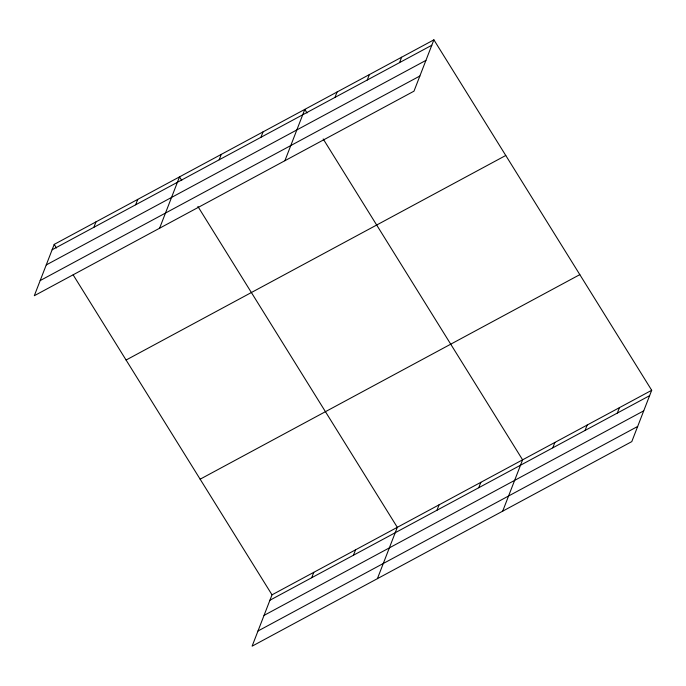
<?xml version="1.0" encoding="UTF-8"?>
<svg xmlns="http://www.w3.org/2000/svg" width="686" height="686" viewBox="0 0 686 686"><rect width="100%" height="100%" fill="white"/><g stroke="black" fill="none" stroke-linecap="round" stroke-linejoin="round"><path stroke-width="1.03" d="M433.895 39.831L54.211 244.388L34.3 295.726L413.984 91.169L433.895 39.831L651.7 390.274L631.789 441.613L252.105 646.169L272.016 594.831L651.7 390.274M93.879 227.298L95.98 221.887M135.648 204.797L137.74 199.386M159.598 228.224L179.509 176.885L181.739 180.469M219.177 159.795L221.269 154.384M260.946 137.286L263.038 131.884M284.896 160.721L304.807 109.383L307.036 112.967M334.982 97.403L337.075 91.993M367.25 80.013L369.351 74.611M399.526 62.623L401.627 57.221M311.684 577.741L313.776 572.33M353.453 555.231L355.545 549.829M377.403 578.667L397.314 527.328L197.894 206.469M436.982 510.23L439.074 504.827M478.742 487.729L480.843 482.327M502.692 511.156L522.603 459.826L323.192 138.966M552.787 447.838L554.88 442.436M585.055 430.456L587.156 425.046M617.331 413.066L619.424 407.664M52.119 249.798L431.803 45.242M46.236 264.95L425.92 60.394M40.182 280.574L419.866 76.009M126.087 360.039L505.771 155.473M200.141 479.188L579.824 274.632M269.915 600.241L649.599 395.676M264.041 615.393L643.725 410.837M257.979 631.009L637.671 426.452M54.211 244.388L56.441 247.98M73.153 274.872L272.016 594.831"/></g></svg>
